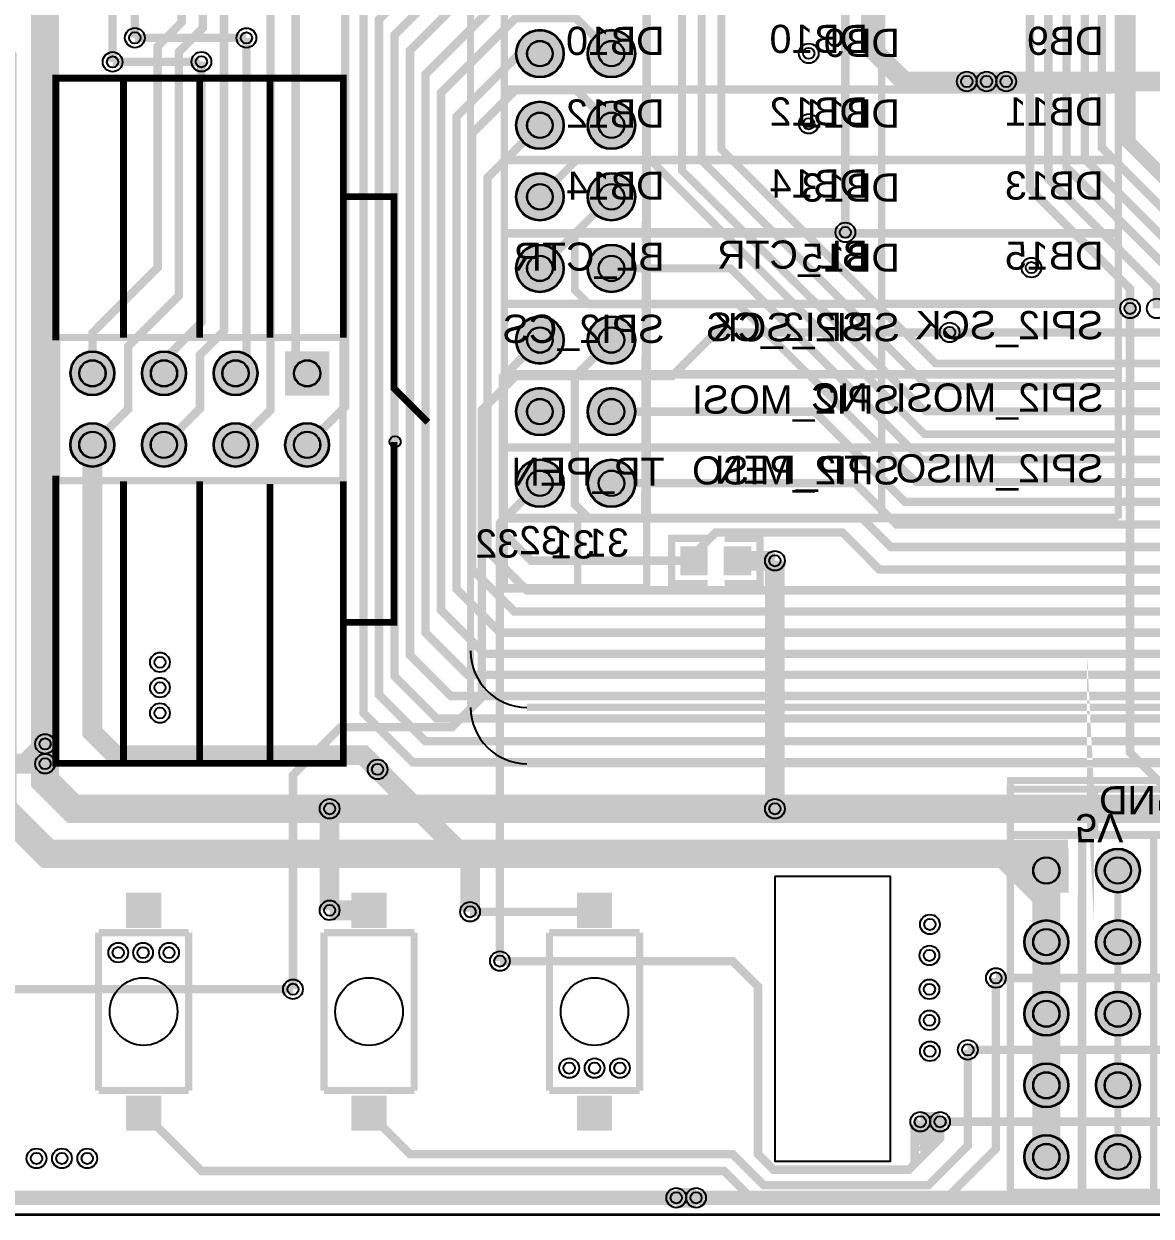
# Model space of a CAD drawing. Header units: millimetres. Extents: x -2 to 136, y -52 to 51.
# Drawn here: x 20.15 to 60.15, y -45.05 to -2.75 of the extents above; entities that cross this region are included whole.
import ezdxf

# ---------------------------------------------------------------- set-up
doc = ezdxf.new("R2010")
doc.units = ezdxf.units.MM
for name, color, linetype, true_color in [('BoardOutline', 7, 'Continuous', 0xff00ff), ('BottomLayer', 7, 'Continuous', 0x0000ff), ('BottomSilkLayer', 7, 'Continuous', 0x808000), ('BottomSolderLayer', 7, 'Continuous', 0xaa00ff), ('Hole', 7, 'Continuous', 0x222222), ('Multi-Layer', 7, 'Continuous', 0xc0c0c0), ('TopLayer', 7, 'Continuous', 0xff0000), ('TopPasterLayer', 7, 'Continuous', 0x808080), ('TopSilkLayer', 7, 'Continuous', 0xffff00), ('TopSolderLayer', 7, 'Continuous', 0x800080)]:
    doc.layers.add(name, color=color, linetype=linetype, true_color=true_color)
doc.styles.get("Standard").update_dxf_attribs({"font": 'arial.ttf'})

msp = doc.modelspace()

# ---------------------------------------------------------------- hatches: boundary and pattern name
at = {"layer": 'BottomSolderLayer'}
for points in [[(37.61, -3.81, 1), (39.312, -3.81, 1)], [(40.15, -3.81, 1), (41.852, -3.81, 1)], [(37.61, -6.35, 1), (39.312, -6.35, 1)], [(40.15, -6.35, 1), (41.852, -6.35, 1)], [(37.61, -8.89, 1), (39.312, -8.89, 1)], [(40.15, -8.89, 1), (41.852, -8.89, 1)], [(37.61, -11.43, 1), (39.312, -11.43, 1)], [(40.15, -11.43, 1), (41.852, -11.43, 1)], [(37.61, -13.97, 1), (39.312, -13.97, 1)], [(40.15, -13.97, 1), (41.852, -13.97, 1)], [(21.796, -15.151, 1), (23.371, -15.151, 1)], [(24.336, -15.151, 1), (25.911, -15.151, 1)], [(26.876, -15.151, 1), (28.451, -15.151, 1)], [(30.991, -15.94), (29.416, -15.94), (29.416, -14.365), (30.991, -14.365)], [(37.61, -16.51, 1), (39.312, -16.51, 1)], [(40.15, -16.51, 1), (41.852, -16.51, 1)], [(21.793, -17.689, 1), (23.368, -17.689, 1)], [(24.333, -17.689, 1), (25.908, -17.689, 1)], [(26.873, -17.689, 1), (28.448, -17.689, 1)], [(29.413, -17.689, 1), (30.988, -17.689, 1)], [(37.61, -19.05, 1), (39.312, -19.05, 1)], [(40.15, -19.05, 1), (41.852, -19.05, 1)], [(57.219, -32.002), (57.219, -33.576), (55.644, -33.576), (55.644, -32.002)], [(58.184, -32.789, 1), (59.759, -32.789, 1)], [(55.644, -35.329, 1), (57.219, -35.329, 1)], [(58.184, -35.329, 1), (59.759, -35.329, 1)], [(55.644, -37.869, 1), (57.219, -37.869, 1)], [(58.184, -37.869, 1), (59.759, -37.869, 1)], [(55.644, -40.409, 1), (57.219, -40.409, 1)], [(58.184, -40.409, 1), (59.759, -40.409, 1)], [(55.644, -42.949, 1), (57.219, -42.949, 1)], [(58.184, -42.949, 1), (59.759, -42.949, 1)]]:
    msp.add_hatch(color=256, dxfattribs=at).paths.add_polyline_path(points)
at = {"layer": 'Multi-Layer'}
for points in [[(37.635, -3.81, 1), (39.286, -3.81, 1)], [(40.175, -3.81, 1), (41.826, -3.81, 1)], [(37.635, -6.35, 1), (39.286, -6.35, 1)], [(40.175, -6.35, 1), (41.826, -6.35, 1)], [(37.635, -8.89, 1), (39.286, -8.89, 1)], [(40.175, -8.89, 1), (41.826, -8.89, 1)], [(37.635, -11.43, 1), (39.286, -11.43, 1)], [(40.175, -11.43, 1), (41.826, -11.43, 1)], [(37.635, -13.97, 1), (39.286, -13.97, 1)], [(40.175, -13.97, 1), (41.826, -13.97, 1)], [(21.821, -15.151, 1), (23.345, -15.151, 1)], [(24.361, -15.151, 1), (25.885, -15.151, 1)], [(26.901, -15.151, 1), (28.425, -15.151, 1)], [(30.966, -15.914), (29.442, -15.914), (29.442, -14.39), (30.966, -14.39)], [(37.635, -16.51, 1), (39.286, -16.51, 1)], [(40.175, -16.51, 1), (41.826, -16.51, 1)], [(21.819, -17.689, 1), (23.343, -17.689, 1)], [(24.359, -17.689, 1), (25.883, -17.689, 1)], [(26.899, -17.689, 1), (28.423, -17.689, 1)], [(29.439, -17.689, 1), (30.963, -17.689, 1)], [(37.635, -19.05, 1), (39.286, -19.05, 1)], [(40.175, -19.05, 1), (41.826, -19.05, 1)], [(57.193, -32.027), (57.193, -33.551), (55.669, -33.551), (55.669, -32.027)], [(58.209, -32.789, 1), (59.733, -32.789, 1)], [(55.669, -35.329, 1), (57.193, -35.329, 1)], [(58.209, -35.329, 1), (59.733, -35.329, 1)], [(55.669, -37.869, 1), (57.193, -37.869, 1)], [(58.209, -37.869, 1), (59.733, -37.869, 1)], [(55.669, -40.409, 1), (57.193, -40.409, 1)], [(58.209, -40.409, 1), (59.733, -40.409, 1)], [(55.669, -42.949, 1), (57.193, -42.949, 1)], [(58.209, -42.949, 1), (59.733, -42.949, 1)]]:
    msp.add_hatch(color=256, dxfattribs=at).paths.add_polyline_path(points)
at = {"layer": 'TopLayer'}
for points in [[(44.394, -22.294), (43.464, -22.294), (43.464, -21.314), (44.394, -21.314)], [(45.935, -22.294), (45.006, -22.294), (45.006, -21.314), (45.935, -21.314)], [(55.649, -31.699), (57.198, -31.699), (57.198, -33.548), (55.649, -33.548), (55.649, -31.699)], [(24.999, -34.798), (23.799, -34.798), (23.799, -33.598), (24.999, -33.598)], [(33, -34.798), (31.8, -34.798), (31.8, -33.598), (33, -33.598)], [(40.999, -34.798), (39.799, -34.798), (39.799, -33.598), (40.999, -33.598)], [(24.998, -40.798), (24.998, -41.998), (23.799, -41.998), (23.799, -40.798)], [(32.999, -40.798), (32.999, -41.998), (31.8, -41.998), (31.8, -40.798)], [(40.998, -40.798), (40.998, -41.998), (39.798, -41.998), (39.798, -40.798)]]:
    msp.add_hatch(color=256, dxfattribs=at).paths.add_polyline_path(points)
at = {"layer": 'TopPasterLayer'}
for points in [[(44.394, -22.294), (43.464, -22.294), (43.464, -21.314), (44.394, -21.314)], [(45.935, -22.294), (45.006, -22.294), (45.006, -21.314), (45.935, -21.314)], [(24.999, -34.798), (23.799, -34.798), (23.799, -33.598), (24.999, -33.598)], [(33, -34.798), (31.8, -34.798), (31.8, -33.598), (33, -33.598)], [(40.999, -34.798), (39.799, -34.798), (39.799, -33.598), (40.999, -33.598)], [(24.998, -40.798), (24.998, -41.998), (23.799, -41.998), (23.799, -40.798)], [(32.999, -40.798), (32.999, -41.998), (31.8, -41.998), (31.8, -40.798)], [(40.998, -40.798), (40.998, -41.998), (39.798, -41.998), (39.798, -40.798)]]:
    msp.add_hatch(color=256, dxfattribs=at).paths.add_polyline_path(points)
at = {"layer": 'TopSolderLayer'}
for points in [[(37.61, -3.81, 1), (39.312, -3.81, 1)], [(40.15, -3.81, 1), (41.852, -3.81, 1)], [(37.61, -6.35, 1), (39.312, -6.35, 1)], [(40.15, -6.35, 1), (41.852, -6.35, 1)], [(37.61, -8.89, 1), (39.312, -8.89, 1)], [(40.15, -8.89, 1), (41.852, -8.89, 1)], [(37.61, -11.43, 1), (39.312, -11.43, 1)], [(40.15, -11.43, 1), (41.852, -11.43, 1)], [(37.61, -13.97, 1), (39.312, -13.97, 1)], [(40.15, -13.97, 1), (41.852, -13.97, 1)], [(21.796, -15.151, 1), (23.371, -15.151, 1)], [(24.336, -15.151, 1), (25.911, -15.151, 1)], [(26.876, -15.151, 1), (28.451, -15.151, 1)], [(30.991, -15.94), (29.416, -15.94), (29.416, -14.365), (30.991, -14.365)], [(37.61, -16.51, 1), (39.312, -16.51, 1)], [(40.15, -16.51, 1), (41.852, -16.51, 1)], [(21.793, -17.689, 1), (23.368, -17.689, 1)], [(24.333, -17.689, 1), (25.908, -17.689, 1)], [(26.873, -17.689, 1), (28.448, -17.689, 1)], [(29.413, -17.689, 1), (30.988, -17.689, 1)], [(37.61, -19.05, 1), (39.312, -19.05, 1)], [(40.15, -19.05, 1), (41.852, -19.05, 1)], [(44.419, -22.319), (43.439, -22.319), (43.439, -21.288), (44.419, -21.288)], [(45.961, -22.319), (44.98, -22.319), (44.98, -21.288), (45.961, -21.288)], [(57.219, -32.002), (57.219, -33.576), (55.644, -33.576), (55.644, -32.002)], [(58.184, -32.789, 1), (59.759, -32.789, 1)], [(25.025, -34.823), (23.774, -34.823), (23.774, -33.572), (25.025, -33.572)], [(33.026, -34.823), (31.775, -34.823), (31.775, -33.572), (33.026, -33.572)], [(41.024, -34.823), (39.773, -34.823), (39.773, -33.572), (41.024, -33.572)], [(55.644, -35.329, 1), (57.219, -35.329, 1)], [(58.184, -35.329, 1), (59.759, -35.329, 1)], [(55.644, -37.869, 1), (57.219, -37.869, 1)], [(58.184, -37.869, 1), (59.759, -37.869, 1)], [(55.644, -40.409, 1), (57.219, -40.409, 1)], [(58.184, -40.409, 1), (59.759, -40.409, 1)], [(25.024, -40.773), (25.024, -42.023), (23.773, -42.023), (23.773, -40.773)], [(33.025, -40.773), (33.025, -42.023), (31.774, -42.023), (31.774, -40.773)], [(41.023, -40.773), (41.023, -42.023), (39.773, -42.023), (39.773, -40.773)], [(55.644, -42.949, 1), (57.219, -42.949, 1)], [(58.184, -42.949, 1), (59.759, -42.949, 1)]]:
    msp.add_hatch(color=256, dxfattribs=at).paths.add_polyline_path(points)

# ---------------------------------------------------------------- linework, layer by layer
at = {"layer": 'BoardOutline', "const_width": 0.1}
msp.add_lwpolyline([(127, -45), (8, -45)], dxfattribs=at)
at = {"layer": 'BottomLayer'}
for points, const_width in [([(24.09, -3.247), (28.049, -3.251)], 0.3), ([(23.299, -4.102), (26.444, -4.102), (26.449, -4.097)], 0.3), ([(54.308, -4.8), (53.61, -4.8)], 0.7), ([(55.008, -4.8), (54.308, -4.8)], 0.7), ([(71.45, -4.801), (55.006, -4.801)], 0.7), ([(49.299, -10.15), (39.741, -10.15), (38.461, -11.43)], 0.3), ([(80.991, -38.575), (79.7, -37.284), (79.7, -34.85), (78.9, -34.05), (63.25, -34.05), (62.8, -33.6), (62.8, -32), (59.401, -28.601), (59.401, -12.85)], 0.3), ([(37.6, -15.25), (43.15, -15.25), (43.7, -14.7), (44.699, -13.701), (53, -13.701)], 0.3), ([(37.6, -15.25), (36.4, -16.45), (36.4, -26.65), (35.35, -27.7), (31.4, -27.7), (29.7, -29.4), (29.7, -37)], 0.3), ([(37.042, -36.003), (37.043, -20.467), (38.461, -19.05)], 0.3), ([(46.8, -21.801), (46.8, -30.599)], 0.7), ([(20.902, -28.296), (20.198, -28.999), (19.35, -28.999)], 0.7), ([(20.9, -28.297), (20.9, -28.997)], 0.7), ([(20.902, -28.999), (18.148, -29)], 0.7), ([(32.7, -29.2), (35.982, -32.482), (35.982, -34.252)], 0.7), ([(31, -34.201), (31, -30.599)], 0.7), ([(73.371, -36.035), (72.806, -36.6), (54.64, -36.6)], 0.3), ([(75.911, -38.575), (74.636, -37.3), (67.8, -37.3), (65.95, -39.15), (53.645, -39.15)], 0.3), ([(116.551, -38.575), (116.551, -43.299), (115.45, -44.4), (57.7, -44.4)], 0.5), ([(51.959, -41.7), (52.66, -41.7), (52.66, -41.7)], 0.7), ([(51.959, -41.7), (74.201, -41.699)], 0.3), ([(44.001, -44.399), (43.299, -44.399)], 0.7), ([(44, -44.399), (43.3, -44.4)], 0.5), ([(57.95, -44.399), (44, -44.399)], 0.5)]:
    msp.add_lwpolyline(points, dxfattribs=dict(at, const_width=const_width))
at = {"layer": 'BottomSilkLayer'}
for points, const_width in [([(37.2, -20.3), (37.2, 20.35)], 0.25), ([(37.207, -20.25), (37.207, 20.4)], 0.25), ([(58.986, 20.34), (42.286, 20.34), (42.186, -20.26), (58.986, -20.26)], 0.254), ([(42.25, 20.3), (42.25, -20.25), (42.2, -20.3)], 0.25), ([(42.257, 20.35), (42.257, -20.2), (42.207, -20.25)], 0.25), ([(50.586, 20.34), (50.586, -20.26)], 0.254), ([(58.986, 20.34), (58.986, -20.26)], 0.25), ([(37.186, -5.06), (58.986, -5.06)], 0.25), ([(37.186, -7.56), (58.986, -7.56)], 0.25), ([(37.186, -10.16), (58.986, -10.16)], 0.25), ([(37.186, -12.66), (58.986, -12.66)], 0.25), ([(37.186, -15.26), (37.286, -15.16), (58.986, -15.16), (58.986, -15.06)], 0.25), ([(37.286, -17.76), (58.986, -17.76)], 0.25), ([(42.2, -20.3), (37.2, -20.3)], 0.25), ([(42.257, -20.3), (42.257, -22.75), (37.207, -22.75), (37.207, -20.3)], 0.254), ([(42.207, -20.25), (37.207, -20.25)], 0.25), ([(39.807, -22.75), (39.807, -20.4)], 0.254), ([(65.301, -31.501), (65.301, -29.901), (55.151, -29.901), (55.15, -31.55)], 0.25), ([(58.15, -29.95), (58.15, -31.5)], 0.25), ([(60.25, -31.55), (55.2, -31.55), (55.15, -31.6)], 0.25), ([(55.15, -31.6), (55.15, -44.2)], 0.25), ([(57.699, -31.561), (57.696, -44.156)], 0.3), ([(65.3, -31.55), (65.3, -44.2), (60.2, -44.2)], 0.25), ([(60.25, -31.55), (65.3, -31.55)], 0.25), ([(55.15, -44.2), (60.2, -44.2)], 0.25)]:
    msp.add_lwpolyline(points, dxfattribs=dict(at, const_width=const_width))
at = {"layer": 'BottomSolderLayer'}
for centre, radius in [((38.461, -3.81), 0.851), ((41.001, -3.81), 0.851), ((38.461, -3.81), 0.458), ((41.001, -3.81), 0.458), ((38.461, -6.35), 0.851), ((38.461, -6.35), 0.458), ((41.001, -6.35), 0.851), ((41.001, -6.35), 0.458), ((38.461, -8.89), 0.851), ((38.461, -8.89), 0.458), ((41.001, -8.89), 0.851), ((41.001, -8.89), 0.458), ((38.461, -11.43), 0.851), ((38.461, -11.43), 0.458), ((41.001, -11.43), 0.851), ((41.001, -11.43), 0.458), ((38.461, -13.97), 0.851), ((38.461, -13.97), 0.458), ((41.001, -13.97), 0.851), ((41.001, -13.97), 0.458), ((22.583, -15.151), 0.787), ((25.123, -15.151), 0.787), ((27.663, -15.151), 0.787), ((22.583, -15.151), 0.472), ((25.123, -15.151), 0.472), ((27.663, -15.151), 0.472), ((30.204, -15.152), 0.472), ((38.461, -16.51), 0.851), ((38.461, -16.51), 0.458), ((41.001, -16.51), 0.851), ((41.001, -16.51), 0.458), ((22.581, -17.689), 0.787), ((25.121, -17.689), 0.787), ((27.661, -17.689), 0.787), ((30.201, -17.689), 0.787), ((22.581, -17.689), 0.472), ((25.121, -17.689), 0.472), ((27.661, -17.689), 0.472), ((30.201, -17.689), 0.472), ((38.461, -19.05), 0.851), ((38.461, -19.05), 0.458), ((41.001, -19.05), 0.851), ((41.001, -19.05), 0.458), ((58.971, -32.789), 0.787), ((56.431, -32.789), 0.472), ((58.971, -32.789), 0.472), ((56.431, -35.329), 0.787), ((58.971, -35.329), 0.787), ((56.431, -35.329), 0.472), ((58.971, -35.329), 0.472), ((56.431, -37.869), 0.787), ((58.971, -37.869), 0.787), ((56.431, -37.869), 0.472), ((58.971, -37.869), 0.472), ((56.431, -40.409), 0.787), ((58.971, -40.409), 0.787), ((56.431, -40.409), 0.472), ((58.971, -40.409), 0.472), ((56.431, -42.949), 0.787), ((58.971, -42.949), 0.787), ((56.431, -42.949), 0.472), ((58.971, -42.949), 0.472)]:
    msp.add_circle(centre, radius, dxfattribs=at)
at = {"layer": 'Hole'}
for centre in [(24.089, -3.249), (28.049, -3.251), (48.001, -3.8), (23.299, -4.102), (26.449, -4.097), (53.609, -4.798), (54.308, -4.798), (55.006, -4.798), (48.001, -6.299), (49.299, -10.15), (55.9, -11.4), (59.401, -12.85), (53, -13.701), (46.8, -21.801), (24.981, -25.403), (24.981, -26.302), (24.981, -27.201), (20.902, -28.296), (20.902, -28.999), (32.7, -29.2), (31.001, -30.599), (46.8, -30.599), (31.001, -34.201), (35.982, -34.252), (52.299, -34.699), (23.5, -35.7), (24.382, -35.702), (25.301, -35.7), (37.041, -36.002), (52.283, -35.801), (54.641, -36.599), (29.7, -37), (52.283, -37.003), (52.283, -38.103), (52.301, -39.2), (53.645, -39.149), (39.5, -39.799), (40.401, -39.799), (41.3, -39.799), (51.958, -41.702), (52.659, -41.702), (20.599, -43), (21.501, -43), (22.4, -43), (43.299, -44.399), (44.001, -44.399)]:
    msp.add_circle(centre, 0.2, dxfattribs=at)
at = {"layer": 'Multi-Layer'}
for centre, radius in [((24.089, -3.249), 0.35), ((28.049, -3.251), 0.35), ((38.461, -3.81), 0.826), ((38.461, -3.81), 0.445), ((41.001, -3.81), 0.826), ((41.001, -3.81), 0.445), ((23.299, -4.102), 0.35), ((26.449, -4.097), 0.35), ((48.001, -3.8), 0.35), ((53.609, -4.798), 0.35), ((54.308, -4.798), 0.35), ((55.006, -4.798), 0.35), ((38.461, -6.35), 0.826), ((38.461, -6.35), 0.445), ((41.001, -6.35), 0.826), ((41.001, -6.35), 0.445), ((48.001, -6.299), 0.35), ((38.461, -8.89), 0.826), ((38.461, -8.89), 0.445), ((41.001, -8.89), 0.826), ((41.001, -8.89), 0.445), ((49.299, -10.15), 0.35), ((38.461, -11.43), 0.826), ((38.461, -11.43), 0.445), ((41.001, -11.43), 0.826), ((41.001, -11.43), 0.445), ((55.9, -11.4), 0.35), ((59.401, -12.85), 0.35), ((60.351, -12.85), 0.35), ((38.461, -13.97), 0.826), ((38.461, -13.97), 0.445), ((41.001, -13.97), 0.826), ((41.001, -13.97), 0.445), ((53, -13.701), 0.35), ((22.583, -15.151), 0.762), ((22.583, -15.151), 0.457), ((25.123, -15.151), 0.762), ((25.123, -15.151), 0.457), ((27.663, -15.151), 0.762), ((27.663, -15.151), 0.457), ((30.204, -15.152), 0.457), ((38.461, -16.51), 0.826), ((38.461, -16.51), 0.445), ((41.001, -16.51), 0.826), ((41.001, -16.51), 0.445), ((22.581, -17.689), 0.762), ((22.581, -17.689), 0.457), ((25.121, -17.689), 0.762), ((25.121, -17.689), 0.457), ((27.661, -17.689), 0.762), ((27.661, -17.689), 0.457), ((30.201, -17.689), 0.762), ((30.201, -17.689), 0.457), ((38.461, -19.05), 0.826), ((38.461, -19.05), 0.445), ((41.001, -19.05), 0.826), ((41.001, -19.05), 0.445), ((46.8, -21.801), 0.35), ((24.981, -25.403), 0.35), ((24.981, -26.302), 0.35), ((24.981, -27.201), 0.35), ((20.902, -28.296), 0.35), ((20.902, -28.999), 0.35), ((32.7, -29.2), 0.35), ((31.001, -30.599), 0.35), ((46.8, -30.599), 0.35), ((58.971, -32.789), 0.762), ((56.431, -32.789), 0.457), ((58.971, -32.789), 0.457), ((31.001, -34.201), 0.35), ((35.982, -34.252), 0.35), ((52.299, -34.699), 0.35), ((56.431, -35.329), 0.762), ((58.971, -35.329), 0.762), ((56.431, -35.329), 0.457), ((58.971, -35.329), 0.457), ((23.5, -35.7), 0.35), ((24.382, -35.702), 0.35), ((25.301, -35.7), 0.35), ((52.283, -35.801), 0.35), ((37.041, -36.002), 0.35), ((54.641, -36.599), 0.35), ((29.7, -37), 0.35), ((52.283, -37.003), 0.35), ((56.431, -37.869), 0.762), ((58.971, -37.869), 0.762), ((56.431, -37.869), 0.457), ((58.971, -37.869), 0.457), ((52.283, -38.103), 0.35), ((52.301, -39.2), 0.35), ((53.645, -39.149), 0.35), ((39.5, -39.799), 0.35), ((40.401, -39.799), 0.35), ((41.3, -39.799), 0.35), ((56.431, -40.409), 0.762), ((58.971, -40.409), 0.762), ((56.431, -40.409), 0.457), ((58.971, -40.409), 0.457), ((51.958, -41.702), 0.35), ((52.659, -41.702), 0.35), ((56.431, -42.949), 0.762), ((58.971, -42.949), 0.762), ((20.599, -43), 0.35), ((21.501, -43), 0.35), ((22.4, -43), 0.35), ((56.431, -42.949), 0.457), ((58.971, -42.949), 0.457), ((43.299, -44.399), 0.35), ((44.001, -44.399), 0.35)]:
    msp.add_circle(centre, radius, dxfattribs=at)
at = {"layer": 'TopLayer'}
for points, const_width in [([(57, 29.401), (50.95, 29.401), (49.299, 27.749), (49.3, -10.15)], 0.3), ([(55.006, -4.798), (51.398, -4.798), (50.201, -3.6), (50.201, 25.151)], 0.7), ([(42.672, 25.149), (38.449, 25.149), (34.3, 21), (34.3, 5.55), (33.65, 4.9), (29.1, 4.9), (26.5, 2.3), (26.5, -2.9), (25.65, -3.75), (25.65, -12.4), (23.85, -14.2), (23.85, -16.419), (22.581, -17.689)], 0.3), ([(43.65, 23.449), (37.65, 23.449), (34.9, 20.701), (34.9, 5.301), (33.903, 4.3), (29.7, 4.3), (27.25, 1.85), (27.25, -13.65), (26.401, -14.499), (26.401, -16.401), (25.121, -17.689)], 0.3), ([(42.477, 22.55), (37.549, 22.55), (35.5, 20.499), (35.5, 5), (34.2, 3.7), (30.2, 3.7), (28.9, 2.4), (28.9, -16.449), (27.661, -17.689)], 0.3), ([(41.801, 21.699), (37.549, 21.699), (36.1, 20.25), (36.1, 3), (31.55, -1.55), (31.55, -16.339), (30.201, -17.689)], 0.3), ([(19.2, 17.125), (19.2, 10.6), (19.2, 4.5), (20.6, 3.1), (20.899, 2.801), (20.899, -29.599)], 1), ([(38.461, 16.51), (36.65, 14.699), (36.65, 6.197), (37.751, 5.1), (39.2, 5.1), (39.7, 4.6), (39.7, 3.099), (40.3, 2.499), (41.999, 2.499), (43.5, 1.001), (43.5, -7.958), (52.138, -16.5), (64.9, -16.5)], 0.28), ([(63.2, -12.85), (63.2, -11.95), (58.4, -7.15), (58.4, 13.85)], 0.3), ([(24.089, -3.249), (24.089, 11.36), (23.644, 11.806), (21.196, 11.806)], 0.3), ([(62.25, -12.85), (62.25, -12), (57.8, -7.55), (57.8, 12.1)], 0.3), ([(26.398, 10.536), (27.114, 10.536), (28, 9.65), (28, 5.05), (25.75, 2.8), (25.75, -2.7), (24.9, -3.55), (24.9, -11.4), (22.583, -13.717), (22.583, -15.151)], 0.3), ([(23.299, -4.102), (23.299, 10.549)], 0.3), ([(61.3, -12.85), (61.3, -12.001), (57.15, -7.85), (57.15, 9.751)], 0.3), ([(38.461, 8.89), (39.751, 7.6), (41.75, 7.6), (44.9, 4.45), (44.9, -7.2), (52.501, -14.801), (64.9, -14.801)], 0.28), ([(11.699, 7.544), (11.699, 0.701), (13.599, -1.199), (16.599, -1.199), (19.401, -4.001), (19.401, -30.599), (21.001, -32.2), (54.6, -32.2)], 1), ([(60.351, -12.85), (60.351, -12.1), (56.5, -8.25), (56.5, 7.2)], 0.3), ([(67.201, -9.535), (67.285, -9.35), (61.748, -9.35), (59.35, -6.946), (59.35, 4.856), (60.705, 6.198), (66.162, 6.198), (66.657, 6.706)], 0.5), ([(41.001, 6.35), (44.2, 3.151), (44.2, -0.7), (44.2, -7.6), (45.5, -8.9), (52.201, -15.601), (64.1, -15.601)], 0.28), ([(59.401, -12.85), (59.401, -12.151), (55.85, -8.6), (55.85, 4.65)], 0.3), ([(65.349, -28.951), (33.951, -28.951), (32.2, -27.2), (32.2, -2.05), (38.149, 3.899), (38.461, 3.81)], 0.3), ([(64.1, -28.199), (34.399, -28.199), (32.75, -26.55), (32.75, -2.6), (37.9, 2.55), (39.3, 2.55), (40.58, 1.27), (41.001, 1.27)], 0.3), ([(64.9, -27.399), (34.799, -27.399), (33.3, -25.9), (33.3, -3.15), (37.72, 1.27), (38.461, 1.27)], 0.3), ([(64.1, -26.599), (35.299, -26.599), (33.85, -25.15), (33.85, -3.7), (37.55, 0), (39.731, 0), (41.001, -1.27)], 0.3), ([(64.95, -25.85), (35.9, -25.85), (34.4, -24.35), (34.4, -4.55), (37.68, -1.27), (38.461, -1.27)], 0.3), ([(29.794, -2.35), (29.794, -14.742), (30.203, -15.151)], 0.3), ([(64.1, -25.103), (36.503, -25.103), (34.95, -23.55), (34.95, -5.2), (37.6, -2.55), (39.741, -2.55), (41.001, -3.81)], 0.3), ([(28.049, -3.251), (28.049, -14.765), (27.663, -15.151)], 0.3), ([(64.9, -24.351), (37.051, -24.351), (35.5, -22.8), (35.5, -6.05), (37.74, -3.81), (38.461, -3.81)], 0.3), ([(26.449, -4.097), (26.449, -13.351), (25.123, -14.677), (25.123, -15.151)], 0.3), ([(64.1, -23.599), (37.549, -23.599), (36.05, -22.1), (36.05, -6.65), (37.6, -5.1), (39.751, -5.1), (41.001, -6.35)], 0.3), ([(64.9, -22.85), (38, -22.85), (36.6, -21.45), (36.6, -8.211), (38.461, -6.35)], 0.3), ([(38.461, -8.89), (39.751, -7.6), (42.4, -7.6), (52.107, -17.308), (64.097, -17.308)], 0.28), ([(41.001, -8.89), (39.7, -10.191), (39.7, -12.2), (40.201, -12.7), (45.499, -12.7), (51.808, -19.009), (64.097, -19.009)], 0.28), ([(41.001, -11.43), (45.23, -11.43), (52.009, -18.209), (64.879, -18.209)], 0.28), ([(43.929, -21.798), (38.148, -21.798), (37.15, -20.8), (37.15, -15.281), (38.461, -13.97)], 0.3), ([(41.001, -13.97), (39.7, -15.271), (39.7, -19.8), (40.2, -20.3), (49.9, -20.3), (50.913, -21.313), (64.93, -21.313)], 0.3), ([(60.899, -13.701), (53, -13.701)], 0.3), ([(41.001, -16.51), (48.21, -16.51), (51.408, -19.708), (64.897, -19.708)], 0.3), ([(32.7, -29.2), (32.2, -28.7), (23.4, -28.7), (22.581, -27.881), (22.581, -17.689)], 0.7), ([(41.001, -19.05), (49.65, -19.05), (51.113, -20.513), (64.13, -20.513)], 0.3), ([(43.929, -21.798), (43.929, -21.57), (44.7, -20.8), (49.2, -20.8), (50.513, -22.113), (64.13, -22.113)], 0.3), ([(46.8, -21.801), (45.471, -21.801), (45.469, -21.803)], 0.7), ([(20.9, -28.297), (20.9, -28.997)], 1), ([(20.9, -28.997), (20.899, -29.599), (21.899, -30.599), (33.75, -30.599)], 1), ([(33.75, -30.599), (46.8, -30.599)], 1), ([(46.8, -30.599), (63.299, -30.599), (64.051, -31.351), (64.051, -32.789)], 1), ([(56.431, -32.789), (55.842, -32.2), (53.551, -32.2)], 1), ([(43.299, -44.399), (13.749, -44.399), (12.7, -43.35), (12.7, -32.85), (12.2, -32.36), (11.877, -32.029), (10, -32.029)], 0.5), ([(56.431, -35.329), (56.431, -34.181), (54.45, -32.2)], 0.3), ([(56.431, -35.329), (56.431, -34.031), (54.6, -32.2)], 0.3), ([(56.431, -35.329), (56.431, -33.68), (54.95, -32.2)], 0.3), ([(56.431, -32.789), (56.431, -42.949)], 1), ([(58.971, -32.789), (58.971, -42.949)], 0.25), ([(29.7, -37), (19.195, -37), (16.398, -34.204)], 0.3), ([(31.001, -34.201), (32.393, -34.201), (32.4, -34.194)], 0.7), ([(35.982, -34.252), (40.34, -34.252), (40.399, -34.194)], 0.3), ([(37.041, -36.002), (45.302, -36.002), (46.2, -36.9), (46.2, -42.85), (46.75, -43.4), (51.558, -43.4), (51.758, -43.2)], 0.3), ([(54.641, -36.599), (54.641, -42.659), (52.8, -44.5), (46.05, -44.5), (45, -43.45), (26.452, -43.45), (24.399, -41.397)], 0.3), ([(53.645, -39.149), (53.645, -42.555), (52.25, -43.95), (46.4, -43.95), (45.3, -42.85), (33.853, -42.85), (32.4, -41.397)], 0.3), ([(51.959, -41.7), (52.66, -41.7), (52.66, -41.7)], 0.7), ([(51.758, -43.201), (52.66, -42.299), (52.66, -41.7)], 0.3), ([(51.958, -41.702), (51.758, -41.902), (51.758, -43.2)], 0.3), ([(52.66, -41.7), (52.66, -42.051), (51.959, -42.752)], 0.3), ([(52.66, -41.7), (52.66, -41.85), (51.959, -42.551)], 0.3), ([(51.959, -42.5), (51.959, -42.15), (52.409, -41.7)], 0.3), ([(43.299, -44.399), (44.001, -44.399)], 0.7)]:
    msp.add_lwpolyline(points, dxfattribs=dict(at, const_width=const_width))
msp.add_lwpolyline([(46.8, -33), (46.8, -43.1), (50.9, -43.1), (50.9, -33)], close=True, dxfattribs=at)
at = {"layer": 'TopSilkLayer'}
for points, const_width in [([(36, 27.006), (36, -26.994)], 0.254), ([(36, 25.001), (36, -24.999)], 0.254), ([(58.979, 20.29), (42.279, 20.29), (42.179, -20.31), (58.979, -20.31)], 0.254), ([(50.579, 20.29), (50.579, -20.31)], 0.254), ([(58.979, 20.29), (58.979, -20.31)], 0.25), ([(31.485, -13.882), (31.485, -4.682), (21.285, -4.682), (21.285, -13.983)], 0.24), ([(23.685, -13.882), (23.685, -4.682)], 0.24), ([(26.385, -13.882), (26.385, -4.682)], 0.24), ([(28.885, -13.882), (28.885, -4.682)], 0.24), ([(37.179, -5.11), (58.979, -5.11)], 0.25), ([(37.179, -7.61), (58.979, -7.61)], 0.25), ([(31.486, -8.883), (33.284, -8.883), (33.284, -15.682), (34.485, -16.884)], 0.24), ([(37.179, -10.21), (58.979, -10.21)], 0.25), ([(37.179, -12.71), (58.979, -12.71)], 0.25), ([(37.179, -15.31), (37.279, -15.21), (58.979, -15.21), (58.979, -15.11)], 0.25), ([(33.284, -17.583), (33.284, -23.983), (31.485, -23.983)], 0.24), ([(37.279, -17.81), (58.979, -17.81)], 0.25), ([(31.485, -18.983), (31.485, -28.983), (21.285, -28.983), (21.285, -18.783)], 0.24), ([(23.685, -18.983), (23.685, -28.983)], 0.24), ([(26.385, -18.983), (26.385, -28.983)], 0.24), ([(28.885, -19.083), (28.885, -28.983)], 0.24), ([(42.25, -20.35), (42.25, -22.8), (37.2, -22.8), (37.2, -20.35)], 0.254), ([(39.8, -22.8), (39.8, -20.45)], 0.254), ([(44.415, -22.604), (44.399, -22.604), (43.137, -22.604), (43.137, -21.004), (44.415, -21.004)], 0.25), ([(45.017, -22.604), (46.271, -22.604), (46.271, -21.004), (45.017, -21.004)], 0.25), ([(58, -29.9), (58.001, -29.919), (58.001, -29.599), (55.161, -29.599), (55.161, -31.562)], 0.25), ([(38, -27), (119.169, -26.999)], 0.254), ([(38, -29), (127.2, -28.993)], 0.254), ([(62.1, -29.9), (62.101, -29.598), (57.996, -29.6), (58.001, -31.521), (57.734, -31.521)], 0.25), ([(25.999, -34.992), (22.799, -34.992)], 0.254), ([(22.799, -34.992), (22.799, -40.593)], 0.254), ([(25.999, -40.593), (25.999, -34.992)], 0.254), ([(34, -34.992), (30.8, -34.992)], 0.254), ([(30.8, -34.992), (30.8, -40.593)], 0.254), ([(34, -40.593), (34, -34.992)], 0.254), ([(41.999, -34.992), (38.799, -34.992)], 0.254), ([(38.799, -34.992), (38.799, -40.593)], 0.254), ([(41.999, -40.593), (41.999, -34.992)], 0.254), ([(22.799, -40.593), (25.999, -40.593)], 0.254), ([(30.8, -40.593), (34, -40.593)], 0.254), ([(38.799, -40.593), (41.999, -40.593)], 0.254)]:
    msp.add_lwpolyline(points, dxfattribs=dict(at, const_width=const_width))
at = {"layer": 'TopSilkLayer', "const_width": 0.254}
for points in [[(42.271, 20.32), (42.271, -20.32), (37.191, -20.32), (37.191, 20.32), (42.271, 20.32)], [(31.473, -18.961), (21.313, -18.961), (21.313, -13.881), (31.473, -13.881), (31.473, -18.961)], [(60.241, -31.519), (60.241, -44.219), (55.161, -44.219), (55.161, -31.519), (60.241, -31.519)], [(60.241, -44.219), (60.241, -31.519), (65.321, -31.519), (65.321, -44.219), (60.241, -44.219)]]:
    msp.add_lwpolyline(points, close=True, dxfattribs=at)
at = {"layer": 'TopSilkLayer'}
for centre, radius in [((33.322, -17.579), 0.201), ((24.399, -37.793), 1.199), ((32.4, -37.793), 1.199), ((40.399, -37.793), 1.199)]:
    msp.add_circle(centre, radius, dxfattribs=at)
for centre, start in [((38, -25), 180.0364), ((38.002, -26.999), 180.0291)]:
    msp.add_arc(centre, 2, start, 270, dxfattribs=at)
at = {"layer": 'TopSolderLayer'}
for centre, radius in [((38.461, -3.81), 0.851), ((41.001, -3.81), 0.851), ((38.461, -3.81), 0.458), ((41.001, -3.81), 0.458), ((38.461, -6.35), 0.851), ((38.461, -6.35), 0.458), ((41.001, -6.35), 0.851), ((41.001, -6.35), 0.458), ((38.461, -8.89), 0.851), ((38.461, -8.89), 0.458), ((41.001, -8.89), 0.851), ((41.001, -8.89), 0.458), ((38.461, -11.43), 0.851), ((38.461, -11.43), 0.458), ((41.001, -11.43), 0.851), ((41.001, -11.43), 0.458), ((38.461, -13.97), 0.851), ((38.461, -13.97), 0.458), ((41.001, -13.97), 0.851), ((41.001, -13.97), 0.458), ((22.583, -15.151), 0.787), ((25.123, -15.151), 0.787), ((27.663, -15.151), 0.787), ((22.583, -15.151), 0.472), ((25.123, -15.151), 0.472), ((27.663, -15.151), 0.472), ((30.204, -15.152), 0.472), ((38.461, -16.51), 0.851), ((38.461, -16.51), 0.458), ((41.001, -16.51), 0.851), ((41.001, -16.51), 0.458), ((22.581, -17.689), 0.787), ((25.121, -17.689), 0.787), ((27.661, -17.689), 0.787), ((30.201, -17.689), 0.787), ((22.581, -17.689), 0.472), ((25.121, -17.689), 0.472), ((27.661, -17.689), 0.472), ((30.201, -17.689), 0.472), ((38.461, -19.05), 0.851), ((38.461, -19.05), 0.458), ((41.001, -19.05), 0.851), ((41.001, -19.05), 0.458), ((58.971, -32.789), 0.787), ((56.431, -32.789), 0.472), ((58.971, -32.789), 0.472), ((56.431, -35.329), 0.787), ((58.971, -35.329), 0.787), ((56.431, -35.329), 0.472), ((58.971, -35.329), 0.472), ((56.431, -37.869), 0.787), ((58.971, -37.869), 0.787), ((56.431, -37.869), 0.472), ((58.971, -37.869), 0.472), ((56.431, -40.409), 0.787), ((58.971, -40.409), 0.787), ((56.431, -40.409), 0.472), ((58.971, -40.409), 0.472), ((56.431, -42.949), 0.787), ((58.971, -42.949), 0.787), ((56.431, -42.949), 0.472), ((58.971, -42.949), 0.472)]:
    msp.add_circle(centre, radius, dxfattribs=at)

# ---------------------------------------------------------------- texts
at = {"layer": 'BottomSilkLayer', "text_generation_flag": 2}
for s, p in [('DB10', (50.104, -3.787)), ('DB9', (58.458, -3.856)), ('DB12', (50.104, -6.363)), ('DB11', (58.458, -6.363)), ('DB14', (50.104, -8.92)), ('DB13', (58.458, -8.989)), ('BL_CTR', (50.104, -11.44)), ('DB15', (58.458, -11.476)), ('SPI2_CS', (50.104, -14.001)), ('SPI2_SCK', (58.458, -13.942)), ('NC', (50.104, -16.505)), ('SPI2_MOSI', (58.458, -16.51)), ('TP_PEN', (50.104, -19.07)), ('SPI2_MISO', (58.458, -19.022)), ('32', (39.279, -21.567)), ('31', (41.623, -21.656)), ('GND', (61.407, -30.795))]:
    msp.add_text(s, height=1, dxfattribs=at).set_placement(p)
msp.add_text('5V', height=1, rotation=180, dxfattribs=at).set_placement((57.457, -30.785))
at = {"layer": 'TopSilkLayer', "text_generation_flag": 2}
for s, p in [('DB10', (42.883, -3.858)), ('DB9', (51.234, -3.927)), ('DB12', (42.883, -6.434)), ('DB11', (51.234, -6.434)), ('DB14', (42.883, -8.992)), ('DB13', (51.234, -9.06)), ('BL_CTR', (42.883, -11.511)), ('DB15', (51.234, -11.547)), ('SPI2_CS', (42.883, -14.072)), ('SPI2_SCK', (51.234, -14.013)), ('SPI2_MOSI', (51.234, -16.581)), ('TP_PEN', (42.883, -19.141)), ('SPI2_MISO', (51.234, -19.093)), ('32', (37.722, -21.689)), ('31', (40.404, -21.72))]:
    msp.add_text(s, height=1, dxfattribs=at).set_placement(p)

doc.saveas('drawing.dxf')
